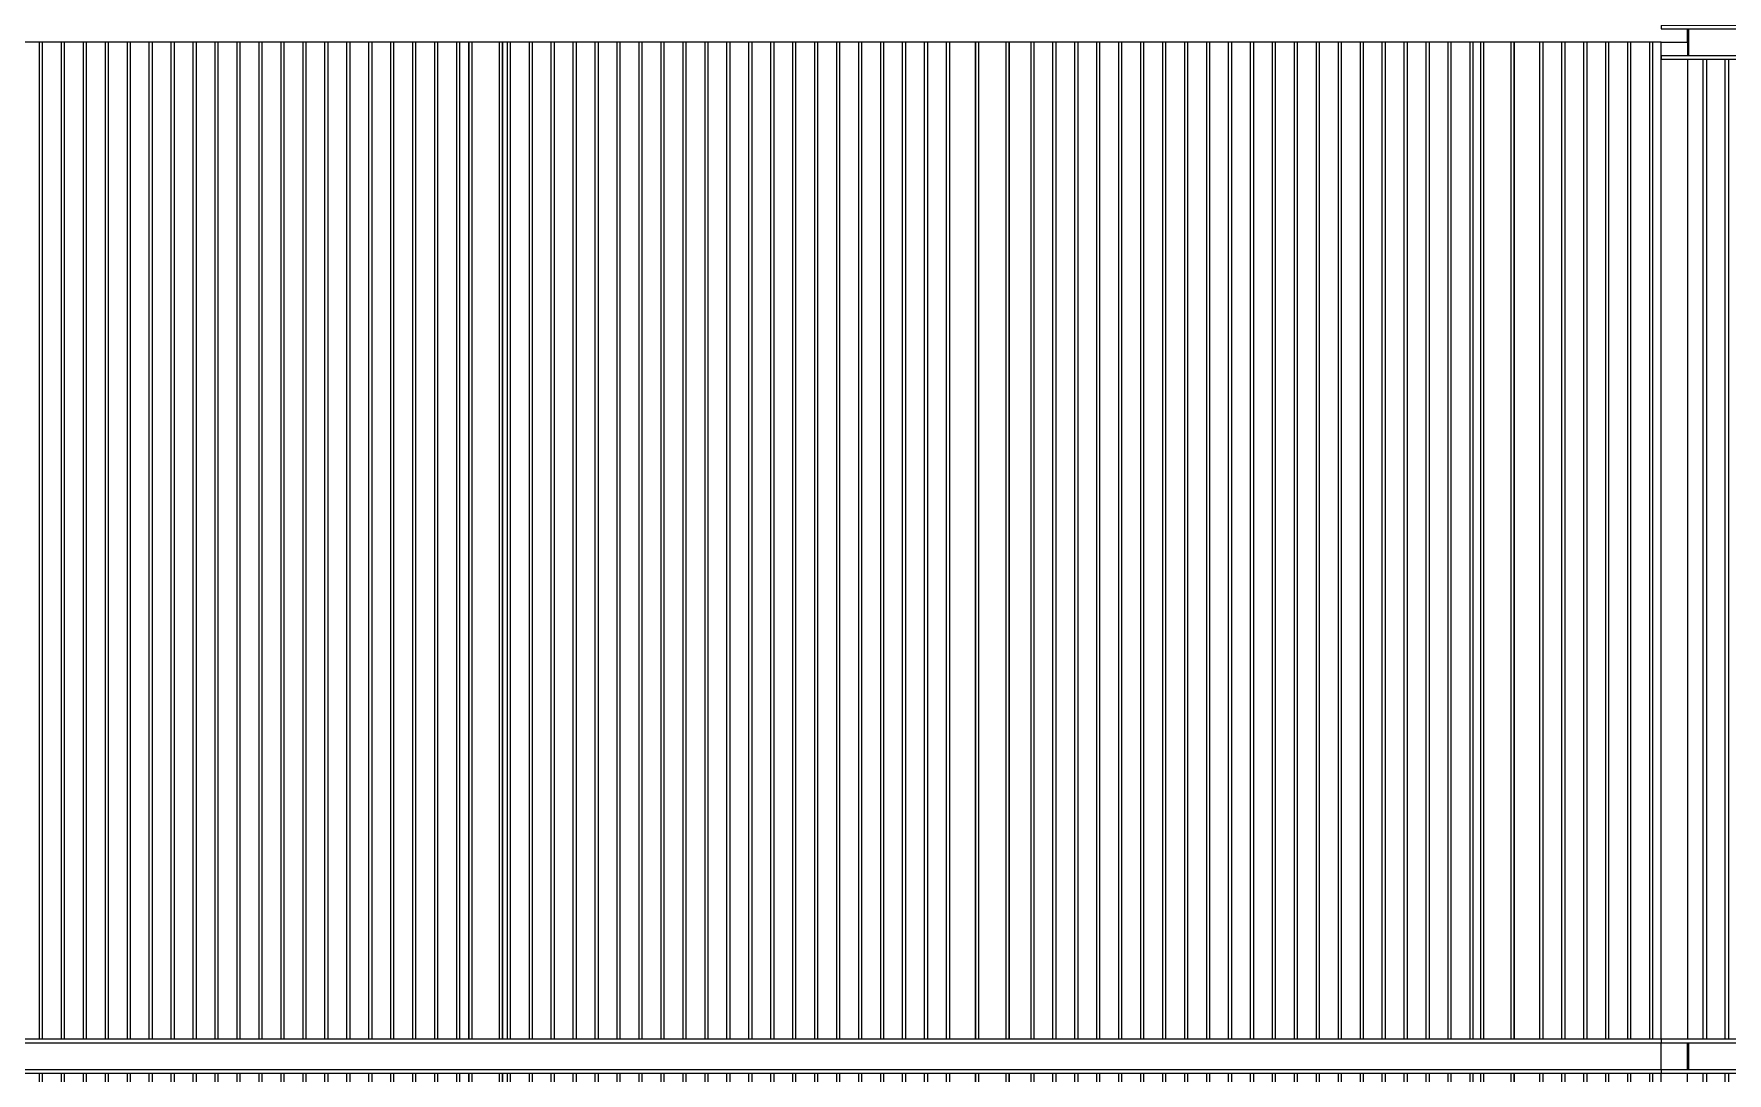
# Model space of a CAD drawing. Header units: millimetres. Extents: x 3774 to 718460, y -768339 to 192544.
# Drawn here: x 350352 to 355364, y -754964 to -751889 of the extents above; entities that cross this region are included whole.
import ezdxf

# ---------------------------------------------------------------- set-up
doc = ezdxf.new("R2010")
doc.units = ezdxf.units.MM
doc.set_wipeout_variables(frame=1)
for name, pattern in [('TA_GL_000.70000', [1.925, 0.7, -0.175, 0.175, -0.175, 0.7]), ('XKITLINE00', [0]), ('XKITLINE02', [4, 2, -2])]:
    doc.linetypes.add(name, pattern=pattern)
for name, color, linetype in [('000 - 0_SYM_DWG_GRIDLINE_MAIN_COLOR_251', 7, 'Continuous'), ('010 - ASPG_EXTR_MAIN_COLOR_2', 7, 'Continuous'), ('010 - ASPG_EXTR_WIPEOUT_', 7, 'Continuous'), ('010 - ASPG_FRAMING_MAIN_COLOR_1', 7, 'Continuous'), ('010 - ASPG_FRAMING_MAIN_COLOR_2', 7, 'Continuous'), ('010 - ASPG_FRAMING_SUB_COLOR_2', 7, 'Continuous'), ('010 - ASPG_FRAMING_WIPEOUT_', 7, 'Continuous')]:
    doc.layers.add(name, color=color, linetype=linetype)
doc.layers.add('Bolt', color=7, linetype='Continuous', lineweight=0)
doc.layers.add('Part', color=7, linetype='Continuous', lineweight=0)
doc.styles.add('TA', font='', dxfattribs={"height": 4.5})
doc.styles.get('TA').set_extended_font_data('Cordia New')

# ---------------------------------------------------------------- blocks, each defined once
blk = doc.blocks.new('*U5902')
at = {"layer": '000 - 0_SYM_DWG_GRIDLINE_MAIN_COLOR_251', "color": 7, "linetype": 'ByBlock', "ltscale": 5}
blk.add_line((10, 0), (-759, 0), dxfattribs=at)
at = {"color": 7, "style": 'TA', "flags": 1}
blk.add_attdef('LOCATION', (6, -6), '', height=4.5, rotation=270, dxfattribs=at)
blk = doc.blocks.new('W-1-PP19-SE-ENT3_20260407-104913_PP19_ENT3_ELE1_DIMS_1')
at = {"layer": '000 - 0_SYM_DWG_GRIDLINE_MAIN_COLOR_251', "color": 7, "linetype": 'TA_GL_000.70000', "xscale": 50.00000000000003, "yscale": 50.00000000000003, "zscale": 50.00000000000003, "rotation": 180}
for p in [(-27800, 114550), (-27800, 111800)]:
    blk.add_blockref('*U5902', p, dxfattribs=at)
blk = doc.blocks.new('*A6183500')
at = {"layer": 'Part', "color": 7, "linetype": 'XKITLINE00', "lineweight": 0}
for p, q in [((2179.569525, -60.453462), (2328.969438, -60.453462)), ((2179.569525, -65.253462), (2328.969438, -65.253462))]:
    blk.add_line(p, q, dxfattribs=at)
blk = doc.blocks.new('*A6193501')
at = {"layer": 'Part', "color": 7, "linetype": 'XKITLINE00', "lineweight": 0}
blk.add_line((2179.569525, -82.453462), (2328.969438, -82.453462), dxfattribs=at)
blk = doc.blocks.new('*A15404422')
at = {"layer": 'Part', "color": 7, "linetype": 'XKITLINE00', "lineweight": 0}
for p, q in [((2326.545603, -69.328129), (2326.545603, -68.621462)), ((2326.545603, -68.621462), (2326.593603, -68.621462)), ((2326.545603, -68.861462), (2326.593603, -68.861462)), ((2326.593603, -69.328129), (2326.593603, -68.621462))]:
    blk.add_line(p, q, dxfattribs=at)
blk = doc.blocks.new('*A15414423')
at = {"layer": 'Part', "color": 7, "linetype": 'XKITLINE00', "lineweight": 0}
for p, q in [((2326.169603, -68.573462), (2326.169603, -68.621462)), ((2326.169603, -68.621462), (2326.969603, -68.621462)), ((2326.969603, -68.621462), (2326.969603, -68.573462))]:
    blk.add_line(p, q, dxfattribs=at)
blk = doc.blocks.new('*A15424424')
at = {"layer": 'Part', "color": 7, "linetype": 'XKITLINE00', "lineweight": 0}
for p, q in [((2308.945603, -69.421462), (2308.945603, -68.621462)), ((2308.945603, -68.621462), (2308.993603, -68.621462)), ((2308.945603, -68.861462), (2308.993603, -68.861462)), ((2308.993603, -69.421462), (2308.993603, -68.621462)), ((2308.945603, -69.421462), (2308.993603, -69.421462))]:
    blk.add_line(p, q, dxfattribs=at)
blk = doc.blocks.new('*A15434425')
at = {"layer": 'Part', "color": 7, "linetype": 'XKITLINE00', "lineweight": 0}
for p, q in [((2308.569603, -68.573462), (2308.569603, -68.621462)), ((2308.569603, -68.621462), (2309.369603, -68.621462)), ((2309.369603, -68.621462), (2309.369603, -68.573462))]:
    blk.add_line(p, q, dxfattribs=at)
blk = doc.blocks.new('*A15444426')
at = {"layer": 'Part', "color": 7, "linetype": 'XKITLINE00', "lineweight": 0}
for p, q in [((2308.993603, -65.573462), (2308.993603, -65.493462)), ((2309.033603, -65.573462), (2309.033603, -65.533462)), ((2309.033603, -65.533462), (2309.473603, -65.533462)), ((2309.473603, -65.533462), (2309.473603, -65.493462))]:
    blk.add_line(p, q, dxfattribs=at)
blk = doc.blocks.new('*A15454427')
at = {"layer": 'Part', "color": 7, "linetype": 'XKITLINE00', "lineweight": 0}
for p, q in [((2308.089603, -65.413462), (2307.929603, -65.253462)), ((2310.009603, -65.253462), (2309.849603, -65.413462)), ((2309.849603, -65.413462), (2308.089603, -65.413462))]:
    blk.add_line(p, q, dxfattribs=at)
blk = doc.blocks.new('*A15464428')
at = {"layer": 'Part', "color": 7, "linetype": 'XKITLINE00', "lineweight": 0}
for p, q in [((2308.089603, -65.493462), (2308.089603, -65.413462)), ((2308.089603, -65.413462), (2309.849603, -65.413462)), ((2308.089603, -65.493462), (2309.849603, -65.493462)), ((2309.849603, -65.493462), (2309.849603, -65.413462))]:
    blk.add_line(p, q, dxfattribs=at)
blk = doc.blocks.new('*A15494431')
at = {"layer": 'Part', "color": 7, "linetype": 'XKITLINE00', "lineweight": 0}
for p, q in [((2291.769603, -65.573462), (2290.969603, -65.573462)), ((2290.969603, -68.053462), (2290.969603, -65.573462)), ((2291.769603, -68.053462), (2291.769603, -65.573462)), ((2290.969603, -80.053462), (2290.969603, -68.621462)), ((2291.769603, -80.053462), (2291.769603, -68.621462)), ((2290.969603, -82.133462), (2290.969603, -80.621462)), ((2291.769603, -82.133462), (2291.769603, -80.621462)), ((2290.969603, -82.133462), (2291.769603, -82.133462))]:
    blk.add_line(p, q, dxfattribs=at)
blk = doc.blocks.new('*A15504432')
at = {"layer": 'Part', "color": 7, "linetype": 'XKITLINE00', "lineweight": 0}
for p, q in [((2290.969603, -80.573462), (2290.969603, -80.621462)), ((2291.769603, -80.621462), (2291.769603, -80.573462)), ((2290.969603, -80.621462), (2291.769603, -80.621462))]:
    blk.add_line(p, q, dxfattribs=at)
blk = doc.blocks.new('*A15514433')
at = {"layer": 'Part', "color": 7, "linetype": 'XKITLINE00', "lineweight": 0}
for p, q in [((2291.345603, -81.421462), (2291.345603, -80.621462)), ((2291.345603, -80.621462), (2291.393603, -80.621462)), ((2291.345603, -80.861462), (2291.393603, -80.861462)), ((2291.393603, -81.421462), (2291.393603, -80.621462)), ((2291.345603, -81.421462), (2291.393603, -81.421462))]:
    blk.add_line(p, q, dxfattribs=at)
blk = doc.blocks.new('*A15534435')
at = {"layer": 'Part', "color": 7, "linetype": 'XKITLINE00', "lineweight": 0}
for p, q in [((2290.329603, -82.453462), (2290.489603, -82.293462)), ((2290.489603, -82.293462), (2292.249603, -82.293462)), ((2292.249603, -82.293462), (2292.409603, -82.453462))]:
    blk.add_line(p, q, dxfattribs=at)
blk = doc.blocks.new('*A15544436')
at = {"layer": 'Part', "color": 7, "linetype": 'XKITLINE00', "lineweight": 0}
for p, q in [((2292.249603, -82.213462), (2290.489603, -82.213462)), ((2290.489603, -82.213462), (2290.489603, -82.293462)), ((2292.249603, -82.293462), (2290.489603, -82.293462)), ((2292.249603, -82.213462), (2292.249603, -82.293462))]:
    blk.add_line(p, q, dxfattribs=at)
blk = doc.blocks.new('*A15554437')
at = {"layer": 'Part', "color": 7, "linetype": 'XKITLINE00', "lineweight": 0}
for p, q in [((2291.305603, -82.173462), (2290.865603, -82.173462)), ((2290.865603, -82.173462), (2290.865603, -82.213462)), ((2291.305603, -82.133462), (2291.305603, -82.173462)), ((2291.345603, -82.213462), (2291.345603, -82.133462))]:
    blk.add_line(p, q, dxfattribs=at)
blk = doc.blocks.new('*A15604442')
at = {"layer": 'Part', "color": 7, "linetype": 'XKITLINE00', "lineweight": 0}
for p, q in [((2290.969603, -68.573462), (2290.969603, -68.621462)), ((2290.969603, -68.621462), (2291.769603, -68.621462)), ((2291.769603, -68.621462), (2291.769603, -68.573462))]:
    blk.add_line(p, q, dxfattribs=at)
blk = doc.blocks.new('*A15614443')
at = {"layer": 'Part', "color": 7, "linetype": 'XKITLINE00', "lineweight": 0}
for p, q in [((2291.345603, -69.421462), (2291.345603, -68.621462)), ((2291.345603, -68.621462), (2291.393603, -68.621462)), ((2291.345603, -68.861462), (2291.393603, -68.861462)), ((2291.393603, -69.421462), (2291.393603, -68.621462)), ((2291.345603, -69.421462), (2291.393603, -69.421462))]:
    blk.add_line(p, q, dxfattribs=at)
blk = doc.blocks.new('*A15644446')
at = {"layer": 'Part', "color": 7, "linetype": 'XKITLINE00', "lineweight": 0}
for p, q in [((2291.393603, -65.573462), (2291.393603, -65.493462)), ((2291.433603, -65.573462), (2291.433603, -65.533462)), ((2291.433603, -65.533462), (2291.873603, -65.533462)), ((2291.873603, -65.533462), (2291.873603, -65.493462))]:
    blk.add_line(p, q, dxfattribs=at)
blk = doc.blocks.new('*A15654447')
at = {"layer": 'Part', "color": 7, "linetype": 'XKITLINE00', "lineweight": 0}
for p, q in [((2290.489603, -65.413462), (2290.329603, -65.253462)), ((2292.409603, -65.253462), (2292.249603, -65.413462)), ((2292.249603, -65.413462), (2290.489603, -65.413462))]:
    blk.add_line(p, q, dxfattribs=at)
blk = doc.blocks.new('*A15664448')
at = {"layer": 'Part', "color": 7, "linetype": 'XKITLINE00', "lineweight": 0}
for p, q in [((2290.489603, -65.493462), (2290.489603, -65.413462)), ((2290.489603, -65.413462), (2292.249603, -65.413462)), ((2290.489603, -65.493462), (2292.249603, -65.493462)), ((2292.249603, -65.493462), (2292.249603, -65.413462))]:
    blk.add_line(p, q, dxfattribs=at)
blk = doc.blocks.new('*A15674449')
at = {"layer": 'Bolt', "color": 7, "linetype": 'XKITLINE02', "lineweight": 0}
for p, q in [((2326.545603, -65.717462), (2326.593603, -65.717462)), ((2326.593603, -65.717462), (2326.633603, -65.717462)), ((2326.482243, -65.773462), (2326.825603, -65.773462)), ((2326.545603, -65.829462), (2326.593603, -65.829462)), ((2326.593603, -65.829462), (2326.633603, -65.829462))]:
    blk.add_line(p, q, dxfattribs=at)
blk = doc.blocks.new('*A15684450')
at = {"layer": 'Bolt'}
for points in [[(2325.986, -65.413), (2325.986, -65.493), (2325.874, -65.493), (2325.874, -65.413)], [(2327.266, -65.413), (2327.266, -65.493), (2327.154, -65.493), (2327.154, -65.413)]]:
    blk.add_hatch(color=7, dxfattribs=at).paths.add_polyline_path(points, flags=17)
at = {"layer": 'Bolt', "color": 7, "linetype": 'XKITLINE00', "lineweight": 0}
for p, q in [((2325.93, -65.35), (2325.93, -65.693)), ((2327.21, -65.35), (2327.21, -65.693)), ((2325.874, -65.413), (2325.874, -65.493)), ((2325.986, -65.413), (2325.986, -65.493)), ((2327.154, -65.413), (2327.154, -65.493)), ((2327.266, -65.413), (2327.266, -65.493))]:
    blk.add_line(p, q, dxfattribs=at)
blk = doc.blocks.new('*A15714453')
at = {"layer": 'Bolt'}
for points in [[(2326.274, -68.573), (2326.274, -68.525), (2326.386, -68.525), (2326.386, -68.573)], [(2326.754, -68.573), (2326.754, -68.525), (2326.866, -68.525), (2326.866, -68.573)], [(2326.274, -68.621), (2326.274, -68.573), (2326.386, -68.573), (2326.386, -68.621)], [(2326.754, -68.621), (2326.754, -68.573), (2326.866, -68.573), (2326.866, -68.621)]]:
    blk.add_hatch(color=7, dxfattribs=at).paths.add_polyline_path(points, flags=17)
at = {"layer": 'Bolt', "color": 7, "linetype": 'XKITLINE00', "lineweight": 0}
for p, q in [((2326.274, -68.573), (2326.274, -68.525)), ((2326.33, -68.685), (2326.33, -68.341)), ((2326.386, -68.573), (2326.386, -68.525)), ((2326.754, -68.573), (2326.754, -68.525)), ((2326.81, -68.685), (2326.81, -68.341)), ((2326.866, -68.573), (2326.866, -68.525)), ((2326.274, -68.621), (2326.274, -68.573)), ((2326.386, -68.621), (2326.386, -68.573)), ((2326.754, -68.621), (2326.754, -68.573)), ((2326.866, -68.621), (2326.866, -68.573))]:
    blk.add_line(p, q, dxfattribs=at)
blk = doc.blocks.new('*A15734455')
at = {"layer": 'Bolt'}
for points in [[(2308.674, -68.573), (2308.674, -68.525), (2308.786, -68.525), (2308.786, -68.573)], [(2309.154, -68.573), (2309.154, -68.525), (2309.266, -68.525), (2309.266, -68.573)], [(2308.674, -68.621), (2308.674, -68.573), (2308.786, -68.573), (2308.786, -68.621)], [(2309.154, -68.621), (2309.154, -68.573), (2309.266, -68.573), (2309.266, -68.621)]]:
    blk.add_hatch(color=7, dxfattribs=at).paths.add_polyline_path(points, flags=17)
at = {"layer": 'Bolt', "color": 7, "linetype": 'XKITLINE00', "lineweight": 0}
for p, q in [((2308.674, -68.573), (2308.674, -68.525)), ((2308.73, -68.685), (2308.73, -68.341)), ((2308.786, -68.573), (2308.786, -68.525)), ((2309.154, -68.573), (2309.154, -68.525)), ((2309.21, -68.685), (2309.21, -68.341)), ((2309.266, -68.573), (2309.266, -68.525)), ((2308.674, -68.621), (2308.674, -68.573)), ((2308.786, -68.621), (2308.786, -68.573)), ((2309.154, -68.621), (2309.154, -68.573)), ((2309.266, -68.621), (2309.266, -68.573))]:
    blk.add_line(p, q, dxfattribs=at)
blk = doc.blocks.new('*A15744456')
at = {"layer": 'Bolt'}
for points in [[(2308.386, -65.413), (2308.386, -65.493), (2308.274, -65.493), (2308.274, -65.413)], [(2309.666, -65.413), (2309.666, -65.493), (2309.554, -65.493), (2309.554, -65.413)]]:
    blk.add_hatch(color=7, dxfattribs=at).paths.add_polyline_path(points, flags=17)
at = {"layer": 'Bolt', "color": 7, "linetype": 'XKITLINE00', "lineweight": 0}
for p, q in [((2308.33, -65.35), (2308.33, -65.693)), ((2309.61, -65.35), (2309.61, -65.693)), ((2308.274, -65.413), (2308.274, -65.493)), ((2308.386, -65.413), (2308.386, -65.493)), ((2309.554, -65.413), (2309.554, -65.493)), ((2309.666, -65.413), (2309.666, -65.493))]:
    blk.add_line(p, q, dxfattribs=at)
blk = doc.blocks.new('*A15754457')
at = {"layer": 'Bolt', "color": 7, "linetype": 'XKITLINE02', "lineweight": 0}
for p, q in [((2308.945603, -65.717462), (2308.993603, -65.717462)), ((2308.993603, -65.717462), (2309.033603, -65.717462)), ((2308.882243, -65.773462), (2309.225603, -65.773462)), ((2308.945603, -65.829462), (2308.993603, -65.829462)), ((2308.993603, -65.829462), (2309.033603, -65.829462))]:
    blk.add_line(p, q, dxfattribs=at)
blk = doc.blocks.new('*A15804462')
at = {"layer": 'Bolt'}
for points in [[(2291.074, -80.573), (2291.074, -80.525), (2291.186, -80.525), (2291.186, -80.573)], [(2291.074, -80.621), (2291.074, -80.573), (2291.186, -80.573), (2291.186, -80.621)], [(2291.554, -80.573), (2291.554, -80.525), (2291.666, -80.525), (2291.666, -80.573)], [(2291.554, -80.621), (2291.554, -80.573), (2291.666, -80.573), (2291.666, -80.621)]]:
    blk.add_hatch(color=7, dxfattribs=at).paths.add_polyline_path(points, flags=17)
at = {"layer": 'Bolt', "color": 7, "linetype": 'XKITLINE00', "lineweight": 0}
for p, q in [((2291.074, -80.573), (2291.074, -80.525)), ((2291.074, -80.621), (2291.074, -80.573)), ((2291.13, -80.685), (2291.13, -80.341)), ((2291.186, -80.573), (2291.186, -80.525)), ((2291.186, -80.621), (2291.186, -80.573)), ((2291.554, -80.573), (2291.554, -80.525)), ((2291.554, -80.621), (2291.554, -80.573)), ((2291.61, -80.685), (2291.61, -80.341)), ((2291.666, -80.573), (2291.666, -80.525)), ((2291.666, -80.621), (2291.666, -80.573))]:
    blk.add_line(p, q, dxfattribs=at)
blk = doc.blocks.new('*A15814463')
at = {"layer": 'Bolt', "color": 7, "linetype": 'XKITLINE02', "lineweight": 0}
for p, q in [((2291.456963, -81.933462), (2291.113603, -81.933462)), ((2291.345603, -81.877462), (2291.305603, -81.877462)), ((2291.345603, -81.989462), (2291.305603, -81.989462)), ((2291.393603, -81.877462), (2291.345603, -81.877462)), ((2291.393603, -81.989462), (2291.345603, -81.989462))]:
    blk.add_line(p, q, dxfattribs=at)
blk = doc.blocks.new('*A15824464')
at = {"layer": 'Bolt'}
for points in [[(2290.786, -82.213), (2290.786, -82.293), (2290.674, -82.293), (2290.674, -82.213)], [(2292.066, -82.213), (2292.066, -82.293), (2291.954, -82.293), (2291.954, -82.213)]]:
    blk.add_hatch(color=7, dxfattribs=at).paths.add_polyline_path(points, flags=17)
at = {"layer": 'Bolt', "color": 7, "linetype": 'XKITLINE00', "lineweight": 0}
for p, q in [((2290.73, -82.357), (2290.73, -82.013)), ((2292.01, -82.357), (2292.01, -82.013)), ((2290.674, -82.293), (2290.674, -82.213)), ((2290.786, -82.293), (2290.786, -82.213)), ((2291.954, -82.293), (2291.954, -82.213)), ((2292.066, -82.293), (2292.066, -82.213))]:
    blk.add_line(p, q, dxfattribs=at)
blk = doc.blocks.new('*A15854467')
at = {"layer": 'Bolt'}
for points in [[(2291.074, -68.573), (2291.074, -68.525), (2291.186, -68.525), (2291.186, -68.573)], [(2291.554, -68.573), (2291.554, -68.525), (2291.666, -68.525), (2291.666, -68.573)], [(2291.074, -68.621), (2291.074, -68.573), (2291.186, -68.573), (2291.186, -68.621)], [(2291.554, -68.621), (2291.554, -68.573), (2291.666, -68.573), (2291.666, -68.621)]]:
    blk.add_hatch(color=7, dxfattribs=at).paths.add_polyline_path(points, flags=17)
at = {"layer": 'Bolt', "color": 7, "linetype": 'XKITLINE00', "lineweight": 0}
for p, q in [((2291.074, -68.573), (2291.074, -68.525)), ((2291.13, -68.685), (2291.13, -68.341)), ((2291.186, -68.573), (2291.186, -68.525)), ((2291.554, -68.573), (2291.554, -68.525)), ((2291.61, -68.685), (2291.61, -68.341)), ((2291.666, -68.573), (2291.666, -68.525)), ((2291.074, -68.621), (2291.074, -68.573)), ((2291.186, -68.621), (2291.186, -68.573)), ((2291.554, -68.621), (2291.554, -68.573)), ((2291.666, -68.621), (2291.666, -68.573))]:
    blk.add_line(p, q, dxfattribs=at)
blk = doc.blocks.new('*A15874469')
at = {"layer": 'Bolt'}
for points in [[(2290.786, -65.413), (2290.786, -65.493), (2290.674, -65.493), (2290.674, -65.413)], [(2292.066, -65.413), (2292.066, -65.493), (2291.954, -65.493), (2291.954, -65.413)]]:
    blk.add_hatch(color=7, dxfattribs=at).paths.add_polyline_path(points, flags=17)
at = {"layer": 'Bolt', "color": 7, "linetype": 'XKITLINE00', "lineweight": 0}
for p, q in [((2290.73, -65.35), (2290.73, -65.693)), ((2292.01, -65.35), (2292.01, -65.693)), ((2290.674, -65.413), (2290.674, -65.493)), ((2290.786, -65.413), (2290.786, -65.493)), ((2291.954, -65.413), (2291.954, -65.493)), ((2292.066, -65.413), (2292.066, -65.493))]:
    blk.add_line(p, q, dxfattribs=at)
blk = doc.blocks.new('*A15884470')
at = {"layer": 'Bolt', "color": 7, "linetype": 'XKITLINE02', "lineweight": 0}
for p, q in [((2291.345603, -65.717462), (2291.393603, -65.717462)), ((2291.393603, -65.717462), (2291.433603, -65.717462)), ((2291.282243, -65.773462), (2291.625603, -65.773462)), ((2291.345603, -65.829462), (2291.393603, -65.829462)), ((2291.393603, -65.829462), (2291.433603, -65.829462))]:
    blk.add_line(p, q, dxfattribs=at)
blk = doc.blocks.new('*A15904472')
at = {"layer": 'Part', "color": 7, "linetype": 'XKITLINE00', "lineweight": 0}
for p, q in [((2328.809518, -68.053462), (2288.969552, -68.053462)), ((2288.969552, -68.573462), (2288.969552, -68.053462)), ((2328.809518, -68.573462), (2328.809518, -68.053462)), ((2328.809518, -68.573462), (2288.969552, -68.573462))]:
    blk.add_line(p, q, dxfattribs=at)
blk = doc.blocks.new('*A15914473')
at = {"layer": 'Part', "color": 7, "linetype": 'XKITLINE00', "lineweight": 0}
for p, q in [((2328.809518, -80.053462), (2288.969552, -80.053462)), ((2288.969552, -80.573462), (2288.969552, -80.053462)), ((2328.809518, -80.573462), (2328.809518, -80.053462)), ((2328.809518, -80.573462), (2288.969552, -80.573462))]:
    blk.add_line(p, q, dxfattribs=at)
blk = doc.blocks.new('*A15924474')
at = {"layer": 'Part', "color": 7, "linetype": 'XKITLINE00', "lineweight": 0}
blk.add_line((2328.969438, -87.253462), (2328.969438, -82.453462), dxfattribs=at)
blk = doc.blocks.new('*A15934475')
at = {"layer": 'Part', "color": 7, "linetype": 'XKITLINE00', "lineweight": 0}
for p, q in [((2326.969603, -65.573462), (2326.169603, -65.573462)), ((2326.169603, -68.053462), (2326.169603, -65.573462)), ((2326.969603, -68.053462), (2326.969603, -65.573462)), ((2326.169603, -80.053462), (2326.169603, -68.621462)), ((2326.969603, -80.053462), (2326.969603, -68.621462)), ((2326.169603, -82.133462), (2326.169603, -80.621462)), ((2326.969603, -82.133462), (2326.969603, -80.621462)), ((2326.169603, -82.133462), (2326.969603, -82.133462))]:
    blk.add_line(p, q, dxfattribs=at)
blk = doc.blocks.new('*A15944476')
at = {"layer": 'Part', "color": 7, "linetype": 'XKITLINE00', "lineweight": 0}
for p, q in [((2309.369603, -65.573462), (2308.569603, -65.573462)), ((2308.569603, -68.053462), (2308.569603, -65.573462)), ((2309.369603, -68.053462), (2309.369603, -65.573462)), ((2308.569603, -80.053462), (2308.569603, -68.621462)), ((2309.369603, -80.053462), (2309.369603, -68.621462)), ((2308.569603, -82.133462), (2308.569603, -80.621462)), ((2309.369603, -82.133462), (2309.369603, -80.621462)), ((2308.569603, -82.133462), (2309.369603, -82.133462))]:
    blk.add_line(p, q, dxfattribs=at)
blk = doc.blocks.new('*A16014483')
at = {"layer": 'Part', "color": 7, "linetype": 'XKITLINE00', "lineweight": 0}
for p, q in [((2326.545603, -81.328129), (2326.545603, -80.621462)), ((2326.545603, -80.621462), (2326.593603, -80.621462)), ((2326.545603, -80.861462), (2326.593603, -80.861462)), ((2326.593603, -81.328129), (2326.593603, -80.621462))]:
    blk.add_line(p, q, dxfattribs=at)
blk = doc.blocks.new('*A16024484')
at = {"layer": 'Part', "color": 7, "linetype": 'XKITLINE00', "lineweight": 0}
for p, q in [((2326.169603, -80.573462), (2326.169603, -80.621462)), ((2326.969603, -80.621462), (2326.969603, -80.573462)), ((2326.169603, -80.621462), (2326.969603, -80.621462))]:
    blk.add_line(p, q, dxfattribs=at)
blk = doc.blocks.new('*A16034485')
at = {"layer": 'Part', "color": 7, "linetype": 'XKITLINE00', "lineweight": 0}
for p, q in [((2325.529603, -82.453462), (2325.689603, -82.293462)), ((2325.689603, -82.293462), (2327.449603, -82.293462)), ((2327.449603, -82.293462), (2327.609603, -82.453462))]:
    blk.add_line(p, q, dxfattribs=at)
blk = doc.blocks.new('*A16044486')
at = {"layer": 'Part', "color": 7, "linetype": 'XKITLINE00', "lineweight": 0}
for p, q in [((2327.449603, -82.213462), (2325.689603, -82.213462)), ((2325.689603, -82.213462), (2325.689603, -82.293462)), ((2327.449603, -82.293462), (2325.689603, -82.293462)), ((2327.449603, -82.213462), (2327.449603, -82.293462))]:
    blk.add_line(p, q, dxfattribs=at)
blk = doc.blocks.new('*A16054487')
at = {"layer": 'Part', "color": 7, "linetype": 'XKITLINE00', "lineweight": 0}
for p, q in [((2326.505603, -82.173462), (2326.065603, -82.173462)), ((2326.065603, -82.173462), (2326.065603, -82.213462)), ((2326.505603, -82.133462), (2326.505603, -82.173462)), ((2326.545603, -82.213462), (2326.545603, -82.133462))]:
    blk.add_line(p, q, dxfattribs=at)
blk = doc.blocks.new('*A16064488')
at = {"layer": 'Part', "color": 7, "linetype": 'XKITLINE00', "lineweight": 0}
for p, q in [((2308.945603, -81.421462), (2308.945603, -80.621462)), ((2308.945603, -80.621462), (2308.993603, -80.621462)), ((2308.945603, -80.861462), (2308.993603, -80.861462)), ((2308.993603, -81.421462), (2308.993603, -80.621462)), ((2308.945603, -81.421462), (2308.993603, -81.421462))]:
    blk.add_line(p, q, dxfattribs=at)
blk = doc.blocks.new('*A16074489')
at = {"layer": 'Part', "color": 7, "linetype": 'XKITLINE00', "lineweight": 0}
for p, q in [((2308.569603, -80.573462), (2308.569603, -80.621462)), ((2309.369603, -80.621462), (2309.369603, -80.573462)), ((2308.569603, -80.621462), (2309.369603, -80.621462))]:
    blk.add_line(p, q, dxfattribs=at)
blk = doc.blocks.new('*A16084490')
at = {"layer": 'Part', "color": 7, "linetype": 'XKITLINE00', "lineweight": 0}
for p, q in [((2307.929603, -82.453462), (2308.089603, -82.293462)), ((2308.089603, -82.293462), (2309.849603, -82.293462)), ((2309.849603, -82.293462), (2310.009603, -82.453462))]:
    blk.add_line(p, q, dxfattribs=at)
blk = doc.blocks.new('*A16094491')
at = {"layer": 'Part', "color": 7, "linetype": 'XKITLINE00', "lineweight": 0}
for p, q in [((2309.849603, -82.213462), (2308.089603, -82.213462)), ((2308.089603, -82.213462), (2308.089603, -82.293462)), ((2309.849603, -82.293462), (2308.089603, -82.293462)), ((2309.849603, -82.213462), (2309.849603, -82.293462))]:
    blk.add_line(p, q, dxfattribs=at)
blk = doc.blocks.new('*A16104492')
at = {"layer": 'Part', "color": 7, "linetype": 'XKITLINE00', "lineweight": 0}
for p, q in [((2308.905603, -82.173462), (2308.465603, -82.173462)), ((2308.465603, -82.173462), (2308.465603, -82.213462)), ((2308.905603, -82.133462), (2308.905603, -82.173462)), ((2308.945603, -82.213462), (2308.945603, -82.133462))]:
    blk.add_line(p, q, dxfattribs=at)
blk = doc.blocks.new('*A16114493')
at = {"layer": 'Part', "color": 7, "linetype": 'XKITLINE00', "lineweight": 0}
blk.add_line((2328.969438, -65.253462), (2328.969438, -60.453462), dxfattribs=at)
blk = doc.blocks.new('*A16124494')
at = {"layer": 'Part', "color": 7, "linetype": 'XKITLINE00', "lineweight": 0}
for p, q in [((2325.689603, -65.493462), (2325.689603, -65.413462)), ((2325.689603, -65.413462), (2327.449603, -65.413462)), ((2325.689603, -65.493462), (2327.449603, -65.493462)), ((2327.449603, -65.493462), (2327.449603, -65.413462))]:
    blk.add_line(p, q, dxfattribs=at)
blk = doc.blocks.new('*A16134495')
at = {"layer": 'Part', "color": 7, "linetype": 'XKITLINE00', "lineweight": 0}
for p, q in [((2325.689603, -65.413462), (2325.529603, -65.253462)), ((2327.609603, -65.253462), (2327.449603, -65.413462)), ((2327.449603, -65.413462), (2325.689603, -65.413462))]:
    blk.add_line(p, q, dxfattribs=at)
blk = doc.blocks.new('*A16144496')
at = {"layer": 'Part', "color": 7, "linetype": 'XKITLINE00', "lineweight": 0}
for p, q in [((2326.593603, -65.573462), (2326.593603, -65.493462)), ((2326.633603, -65.573462), (2326.633603, -65.533462)), ((2326.633603, -65.533462), (2327.073603, -65.533462)), ((2327.073603, -65.533462), (2327.073603, -65.493462))]:
    blk.add_line(p, q, dxfattribs=at)
blk = doc.blocks.new('*A16294511')
at = {"layer": 'Bolt'}
for points in [[(2326.274, -80.573), (2326.274, -80.525), (2326.386, -80.525), (2326.386, -80.573)], [(2326.274, -80.621), (2326.274, -80.573), (2326.386, -80.573), (2326.386, -80.621)], [(2326.754, -80.573), (2326.754, -80.525), (2326.866, -80.525), (2326.866, -80.573)], [(2326.754, -80.621), (2326.754, -80.573), (2326.866, -80.573), (2326.866, -80.621)]]:
    blk.add_hatch(color=7, dxfattribs=at).paths.add_polyline_path(points, flags=17)
at = {"layer": 'Bolt', "color": 7, "linetype": 'XKITLINE00', "lineweight": 0}
for p, q in [((2326.274, -80.573), (2326.274, -80.525)), ((2326.274, -80.621), (2326.274, -80.573)), ((2326.33, -80.685), (2326.33, -80.341)), ((2326.386, -80.573), (2326.386, -80.525)), ((2326.386, -80.621), (2326.386, -80.573)), ((2326.754, -80.573), (2326.754, -80.525)), ((2326.754, -80.621), (2326.754, -80.573)), ((2326.81, -80.685), (2326.81, -80.341)), ((2326.866, -80.573), (2326.866, -80.525)), ((2326.866, -80.621), (2326.866, -80.573))]:
    blk.add_line(p, q, dxfattribs=at)
blk = doc.blocks.new('*A16314513')
at = {"layer": 'Bolt', "color": 7, "linetype": 'XKITLINE02', "lineweight": 0}
for p, q in [((2326.656963, -81.933462), (2326.313603, -81.933462)), ((2326.545603, -81.877462), (2326.505603, -81.877462)), ((2326.545603, -81.989462), (2326.505603, -81.989462)), ((2326.593603, -81.877462), (2326.545603, -81.877462)), ((2326.593603, -81.989462), (2326.545603, -81.989462))]:
    blk.add_line(p, q, dxfattribs=at)
blk = doc.blocks.new('*A16324514')
at = {"layer": 'Bolt'}
for points in [[(2325.986, -82.213), (2325.986, -82.293), (2325.874, -82.293), (2325.874, -82.213)], [(2327.266, -82.213), (2327.266, -82.293), (2327.154, -82.293), (2327.154, -82.213)]]:
    blk.add_hatch(color=7, dxfattribs=at).paths.add_polyline_path(points, flags=17)
at = {"layer": 'Bolt', "color": 7, "linetype": 'XKITLINE00', "lineweight": 0}
for p, q in [((2325.93, -82.357), (2325.93, -82.013)), ((2327.21, -82.357), (2327.21, -82.013)), ((2325.874, -82.293), (2325.874, -82.213)), ((2325.986, -82.293), (2325.986, -82.213)), ((2327.154, -82.293), (2327.154, -82.213)), ((2327.266, -82.293), (2327.266, -82.213))]:
    blk.add_line(p, q, dxfattribs=at)
blk = doc.blocks.new('*A16334515')
at = {"layer": 'Bolt'}
for points in [[(2308.674, -80.573), (2308.674, -80.525), (2308.786, -80.525), (2308.786, -80.573)], [(2308.674, -80.621), (2308.674, -80.573), (2308.786, -80.573), (2308.786, -80.621)], [(2309.154, -80.573), (2309.154, -80.525), (2309.266, -80.525), (2309.266, -80.573)], [(2309.154, -80.621), (2309.154, -80.573), (2309.266, -80.573), (2309.266, -80.621)]]:
    blk.add_hatch(color=7, dxfattribs=at).paths.add_polyline_path(points, flags=17)
at = {"layer": 'Bolt', "color": 7, "linetype": 'XKITLINE00', "lineweight": 0}
for p, q in [((2308.674, -80.573), (2308.674, -80.525)), ((2308.674, -80.621), (2308.674, -80.573)), ((2308.73, -80.685), (2308.73, -80.341)), ((2308.786, -80.573), (2308.786, -80.525)), ((2308.786, -80.621), (2308.786, -80.573)), ((2309.154, -80.573), (2309.154, -80.525)), ((2309.154, -80.621), (2309.154, -80.573)), ((2309.21, -80.685), (2309.21, -80.341)), ((2309.266, -80.573), (2309.266, -80.525)), ((2309.266, -80.621), (2309.266, -80.573))]:
    blk.add_line(p, q, dxfattribs=at)
blk = doc.blocks.new('*A16344516')
at = {"layer": 'Bolt', "color": 7, "linetype": 'XKITLINE02', "lineweight": 0}
for p, q in [((2309.056963, -81.933462), (2308.713603, -81.933462)), ((2308.945603, -81.877462), (2308.905603, -81.877462)), ((2308.945603, -81.989462), (2308.905603, -81.989462)), ((2308.993603, -81.877462), (2308.945603, -81.877462)), ((2308.993603, -81.989462), (2308.945603, -81.989462))]:
    blk.add_line(p, q, dxfattribs=at)
blk = doc.blocks.new('*A16354517')
at = {"layer": 'Bolt'}
for points in [[(2308.386, -82.213), (2308.386, -82.293), (2308.274, -82.293), (2308.274, -82.213)], [(2309.666, -82.213), (2309.666, -82.293), (2309.554, -82.293), (2309.554, -82.213)]]:
    blk.add_hatch(color=7, dxfattribs=at).paths.add_polyline_path(points, flags=17)
at = {"layer": 'Bolt', "color": 7, "linetype": 'XKITLINE00', "lineweight": 0}
for p, q in [((2308.33, -82.357), (2308.33, -82.013)), ((2309.61, -82.357), (2309.61, -82.013)), ((2308.274, -82.293), (2308.274, -82.213)), ((2308.386, -82.293), (2308.386, -82.213)), ((2309.554, -82.293), (2309.554, -82.213)), ((2309.666, -82.293), (2309.666, -82.213))]:
    blk.add_line(p, q, dxfattribs=at)
blk = doc.blocks.new('W-1-PP19-SE-ENT3_20260407-111149_PP19_ENT3_SE_ELE3')
at = {"color": 7, "lineweight": 0, "xscale": 125, "yscale": 125, "zscale": 125}
for name in ['*A6183500', '*A16114493', '*A15654447', '*A15874469', '*A15454427', '*A15744456', '*A16134495', '*A15684450', '*A15664448', '*A15494431', '*A15884470', '*A15644446', '*A15464428', '*A15944476', '*A15754457', '*A15444426', '*A16124494', '*A15934475', '*A15674449', '*A16144496', '*A15904472', '*A15604442', '*A15854467', '*A15434425', '*A15734455', '*A15414423', '*A15714453', '*A15614443', '*A15424424', '*A15404422', '*A15914473', '*A15504432', '*A15804462', '*A16074489', '*A16334515', '*A16024484', '*A16294511', '*A15514433', '*A16064488', '*A16014483', '*A15544436', '*A15824464', '*A15554437', '*A15814463', '*A16094491', '*A16354517', '*A16104492', '*A16344516', '*A16044486', '*A16324514', '*A16054487', '*A16314513', '*A6193501', '*A15534435', '*A16084490', '*A16034485', '*A15924474']:
    blk.add_blockref(name, (-296446.190625, 122106.68275), dxfattribs=at)
blk = doc.blocks.new('*U5929')
at = {"color": 7}
blk.add_wipeout([(50, 0), (1450, 0), (1450, 8350), (50, 8350)], dxfattribs=at).dxf.layer = '010 - ASPG_EXTR_WIPEOUT_'
at = {"layer": '010 - ASPG_EXTR_MAIN_COLOR_2', "color": 7}
for points in [[(113.3, 0), (123.5, 0), (123.5, 8350), (113.3, 8350)], [(178.3, 0), (188.5, 0), (188.5, 8350), (178.3, 8350)], [(243.3, 0), (253.5, 0), (253.5, 8350), (243.3, 8350)], [(308.3, 0), (318.5, 0), (318.5, 8350), (308.3, 8350)], [(373.3, 0), (383.5, 0), (383.5, 8350), (373.3, 8350)], [(438.3, 0), (448.5, 0), (448.5, 8350), (438.3, 8350)], [(503.3, 0), (513.5, 0), (513.5, 8350), (503.3, 8350)], [(568.3, 0), (578.5, 0), (578.5, 8350), (568.3, 8350)], [(633.3, 0), (643.5, 0), (643.5, 8350), (633.3, 8350)], [(698.3, 0), (708.5, 0), (708.5, 8350), (698.3, 8350)], [(763.3, 0), (773.5, 0), (773.5, 8350), (763.3, 8350)], [(828.3, 0), (838.5, 0), (838.5, 8350), (828.3, 8350)], [(893.3, 0), (903.5, 0), (903.5, 8350), (893.3, 8350)], [(958.3, 0), (968.5, 0), (968.5, 8350), (958.3, 8350)], [(1023.3, 0), (1033.5, 0), (1033.5, 8350), (1023.3, 8350)], [(1088.3, 0), (1098.5, 0), (1098.5, 8350), (1088.3, 8350)], [(1153.3, 0), (1163.5, 0), (1163.5, 8350), (1153.3, 8350)], [(1218.3, 0), (1228.5, 0), (1228.5, 8350), (1218.3, 8350)], [(1283.3, 0), (1293.5, 0), (1293.5, 8350), (1283.3, 8350)], [(1348.3, 0), (1358.5, 0), (1358.5, 8350), (1348.3, 8350)], [(1413.3, 0), (1423.5, 0), (1423.5, 8350), (1413.3, 8350)]]:
    blk.add_lwpolyline(points, close=True, dxfattribs=at)
at = {"layer": '010 - ASPG_FRAMING_SUB_COLOR_2', "color": 7}
blk.add_lwpolyline([(50, 0), (1450, 0), (1450, 8350), (50, 8350)], close=True, dxfattribs=at)
at = {"color": 7}
for points in [[(-50, 0), (50, 0), (50, 8350), (-50, 8350)], [(1450, 0), (1550, 0), (1550, 8350), (1450, 8350)]]:
    blk.add_wipeout(points, dxfattribs=at).dxf.layer = '010 - ASPG_EXTR_WIPEOUT_'
at = {"layer": '010 - ASPG_FRAMING_MAIN_COLOR_1', "color": 7}
for points in [[(-50, 0), (-40, 0), (-40, 8350), (-50, 8350)], [(40, 0), (50, 0), (50, 8350), (40, 8350)], [(1450, 0), (1460, 0), (1460, 8350), (1450, 8350)], [(1540, 0), (1550, 0), (1550, 8350), (1540, 8350)]]:
    blk.add_lwpolyline(points, close=True, dxfattribs=at)
at = {"layer": '010 - ASPG_FRAMING_SUB_COLOR_2', "color": 7}
for points in [[(-50, 0), (50, 0), (50, 8350), (-50, 8350)], [(1450, 0), (1550, 0), (1550, 8350), (1450, 8350)]]:
    blk.add_lwpolyline(points, close=True, dxfattribs=at)
blk = doc.blocks.new('*U5927')
at = {"color": 7}
blk.add_wipeout([(50, 0), (1450, 0), (1450, 8350), (50, 8350)], dxfattribs=at).dxf.layer = '010 - ASPG_EXTR_WIPEOUT_'
at = {"layer": '010 - ASPG_EXTR_MAIN_COLOR_2', "color": 7}
for points in [[(128.3, 0), (138.5, 0), (138.5, 8350), (128.3, 8350)], [(193.3, 0), (203.5, 0), (203.5, 8350), (193.3, 8350)], [(258.3, 0), (268.5, 0), (268.5, 8350), (258.3, 8350)], [(323.3, 0), (333.5, 0), (333.5, 8350), (323.3, 8350)], [(388.3, 0), (398.5, 0), (398.5, 8350), (388.3, 8350)], [(453.3, 0), (463.5, 0), (463.5, 8350), (453.3, 8350)], [(518.3, 0), (528.5, 0), (528.5, 8350), (518.3, 8350)], [(583.3, 0), (593.5, 0), (593.5, 8350), (583.3, 8350)], [(648.3, 0), (658.5, 0), (658.5, 8350), (648.3, 8350)], [(713.3, 0), (723.5, 0), (723.5, 8350), (713.3, 8350)], [(778.3, 0), (788.5, 0), (788.5, 8350), (778.3, 8350)], [(843.3, 0), (853.5, 0), (853.5, 8350), (843.3, 8350)], [(908.3, 0), (918.5, 0), (918.5, 8350), (908.3, 8350)], [(973.3, 0), (983.5, 0), (983.5, 8350), (973.3, 8350)], [(1038.3, 0), (1048.5, 0), (1048.5, 8350), (1038.3, 8350)], [(1103.3, 0), (1113.5, 0), (1113.5, 8350), (1103.3, 8350)], [(1168.3, 0), (1178.5, 0), (1178.5, 8350), (1168.3, 8350)], [(1233.3, 0), (1243.5, 0), (1243.5, 8350), (1233.3, 8350)], [(1298.3, 0), (1308.5, 0), (1308.5, 8350), (1298.3, 8350)], [(1363.3, 0), (1373.5, 0), (1373.5, 8350), (1363.3, 8350)]]:
    blk.add_lwpolyline(points, close=True, dxfattribs=at)
at = {"layer": '010 - ASPG_FRAMING_SUB_COLOR_2', "color": 7}
blk.add_lwpolyline([(50, 0), (1450, 0), (1450, 8350), (50, 8350)], close=True, dxfattribs=at)
at = {"color": 7}
for points in [[(-50, 0), (50, 0), (50, 8350), (-50, 8350)], [(1450, 0), (1550, 0), (1550, 8350), (1450, 8350)]]:
    blk.add_wipeout(points, dxfattribs=at).dxf.layer = '010 - ASPG_EXTR_WIPEOUT_'
at = {"layer": '010 - ASPG_EXTR_MAIN_COLOR_2', "color": 7}
blk.add_lwpolyline([(63.3, 0), (73.5, 0), (73.5, 8350), (63.3, 8350)], close=True, dxfattribs=at)
at = {"layer": '010 - ASPG_FRAMING_MAIN_COLOR_1', "color": 7}
for points in [[(-50, 0), (-40, 0), (-40, 8350), (-50, 8350)], [(40, 0), (50, 0), (50, 8350), (40, 8350)], [(1450, 0), (1460, 0), (1460, 8350), (1450, 8350)], [(1540, 0), (1550, 0), (1550, 8350), (1540, 8350)]]:
    blk.add_lwpolyline(points, close=True, dxfattribs=at)
at = {"layer": '010 - ASPG_FRAMING_SUB_COLOR_2', "color": 7}
for points in [[(-50, 0), (50, 0), (50, 8350), (-50, 8350)], [(1450, 0), (1550, 0), (1550, 8350), (1450, 8350)]]:
    blk.add_lwpolyline(points, close=True, dxfattribs=at)
blk = doc.blocks.new('*U7969')
at = {"color": 7}
blk.add_wipeout([(0, -40), (18510.6, -40), (18510.6, 40), (0, 40)], dxfattribs=at).dxf.layer = '010 - ASPG_FRAMING_WIPEOUT_'
at = {"layer": '010 - ASPG_FRAMING_MAIN_COLOR_2', "color": 7}
blk.add_lwpolyline([(0, -40), (18510.6, -40), (18510.6, 40), (0, 40)], close=True, dxfattribs=at)
at = {"color": 7}
for points in [[(-40, 40), (18511, 40), (18511, 50), (-40, 50)], [(-40, -50), (18511, -50), (18511, -40), (-40, -40)]]:
    blk.add_wipeout(points, dxfattribs=at).dxf.layer = '010 - ASPG_FRAMING_WIPEOUT_'
at = {"layer": '010 - ASPG_FRAMING_MAIN_COLOR_1', "color": 7}
for points in [[(-40, 40), (18511, 40), (18511, 50), (-40, 50)], [(-40, -50), (18511, -50), (18511, -40), (-40, -40)]]:
    blk.add_lwpolyline(points, close=True, dxfattribs=at)
blk = doc.blocks.new('*U7965')
at = {"color": 7}
blk.add_wipeout([(0, -40), (4413, -40), (4413, 40), (0, 40)], dxfattribs=at).dxf.layer = '010 - ASPG_FRAMING_WIPEOUT_'
at = {"layer": '010 - ASPG_FRAMING_MAIN_COLOR_2', "color": 7}
blk.add_lwpolyline([(0, -40), (4413, -40), (4413, 40), (0, 40)], close=True, dxfattribs=at)
at = {"color": 7}
for points in [[(0, 40), (4493.8, 40), (4493.8, 50), (0, 50)], [(0, -50), (4493.8, -50), (4493.8, -40), (0, -40)]]:
    blk.add_wipeout(points, dxfattribs=at).dxf.layer = '010 - ASPG_FRAMING_WIPEOUT_'
at = {"layer": '010 - ASPG_FRAMING_MAIN_COLOR_1', "color": 7}
for points in [[(0, 40), (4493.8, 40), (4493.8, 50), (0, 50)], [(0, -50), (4493.8, -50), (4493.8, -40), (0, -40)]]:
    blk.add_lwpolyline(points, close=True, dxfattribs=at)
blk = doc.blocks.new('*U7963')
at = {"color": 7}
blk.add_wipeout([(50, 0), (485.2, 0), (485.2, 8350), (50, 8350)], dxfattribs=at).dxf.layer = '010 - ASPG_EXTR_WIPEOUT_'
at = {"layer": '010 - ASPG_EXTR_MAIN_COLOR_2', "color": 7}
for points in [[(125, 0), (135.2, 0), (135.2, 8350), (125, 8350)], [(190, 0), (200.2, 0), (200.2, 8350), (190, 8350)], [(255, 0), (265.2, 0), (265.2, 8350), (255, 8350)], [(320, 0), (330.2, 0), (330.2, 8350), (320, 8350)], [(385, 0), (395.2, 0), (395.2, 8350), (385, 8350)], [(450, 0), (460.2, 0), (460.2, 8350), (450, 8350)]]:
    blk.add_lwpolyline(points, close=True, dxfattribs=at)
at = {"layer": '010 - ASPG_FRAMING_SUB_COLOR_2', "color": 7}
blk.add_lwpolyline([(50, 0), (485.2, 0), (485.2, 8350), (50, 8350)], close=True, dxfattribs=at)
at = {"color": 7}
blk.add_wipeout([(-50, 0), (50, 0), (50, 8350), (-50, 8350)], dxfattribs=at).dxf.layer = '010 - ASPG_EXTR_WIPEOUT_'
at = {"layer": '010 - ASPG_FRAMING_MAIN_COLOR_1', "color": 7}
for points in [[(-50, 0), (-40, 0), (-40, 8350), (-50, 8350)], [(40, 0), (50, 0), (50, 8350), (40, 8350)]]:
    blk.add_lwpolyline(points, close=True, dxfattribs=at)
at = {"layer": '010 - ASPG_FRAMING_SUB_COLOR_2', "color": 7}
blk.add_lwpolyline([(-50, 0), (50, 0), (50, 8350), (-50, 8350)], close=True, dxfattribs=at)
blk = doc.blocks.new('*U7966')
at = {"color": 7}
blk.add_wipeout([(0, 0), (77.5, 0), (77.5, 2950), (0, 2950)], dxfattribs=at)
blk.add_lwpolyline([(0, 0), (77.5, 0), (77.5, 2950), (0, 2950)], close=True, dxfattribs=at)
blk = doc.blocks.new('*U7962')
at = {"color": 7}
blk.add_wipeout([(50, 0), (1416.3, 0), (1416.3, 12350), (50, 12350)], dxfattribs=at).dxf.layer = '010 - ASPG_EXTR_WIPEOUT_'
at = {"layer": '010 - ASPG_EXTR_MAIN_COLOR_2', "color": 7}
for points in [[(1295, 0), (1305.2, 0), (1305.2, 12350), (1295, 12350)], [(1360, 0), (1370.2, 0), (1370.2, 12350), (1360, 12350)]]:
    blk.add_lwpolyline(points, close=True, dxfattribs=at)
at = {"layer": '010 - ASPG_FRAMING_SUB_COLOR_2', "color": 7}
blk.add_lwpolyline([(50, 0), (1416.3, 0), (1416.3, 12350), (50, 12350)], close=True, dxfattribs=at)
blk = doc.blocks.new('W-1-PP19-SE-ENT3_20260407-131650_PP19_ENT3_ASPG_ELE3')
at = {"color": 7, "xscale": -1}
blk.add_blockref('*U7962', (-4026, 105550), dxfattribs=at)
at = {"color": 7}
blk.add_blockref('*U5929', (-10500, 106200), dxfattribs=at)
blk.add_blockref('*U5927', (-9000, 106200), dxfattribs=at)
blk.add_blockref('*U5929', (-7500, 106200), dxfattribs=at)
blk.add_blockref('*U7963', (-6005, 106200), dxfattribs=at)
blk.add_blockref('*U7969', (-24030.4, 111550), dxfattribs=at)
at = {"color": 7, "rotation": 180}
blk.add_blockref('*U7965', (-1026, 111550), dxfattribs=at)
at = {"color": 7, "xscale": -1}
blk.add_blockref('*U7966', (-5442.3, 111600), dxfattribs=at)
at = {"color": 7, "rotation": 180}
blk.add_blockref('*U7965', (-1026, 114550), dxfattribs=at)

msp = doc.modelspace()

# ---------------------------------------------------------------- block references
at = {"color": 7}
msp.add_blockref('W-1-PP19-SE-ENT3_20260407-111149_PP19_ENT3_SE_ELE3', (360689.371, -866463.718), dxfattribs=at)

# ---------------------------------------------------------------- next in the draw order: block references
msp.add_blockref('W-1-PP19-SE-ENT3_20260407-104913_PP19_ENT3_ELE1_DIMS_1', (360689.371, -866463.718), dxfattribs=at)

# ---------------------------------------------------------------- next in the draw order: block references
msp.add_blockref('W-1-PP19-SE-ENT3_20260407-131650_PP19_ENT3_ASPG_ELE3', (360689.371, -866463.718), dxfattribs=at)

doc.saveas('drawing.dxf')
